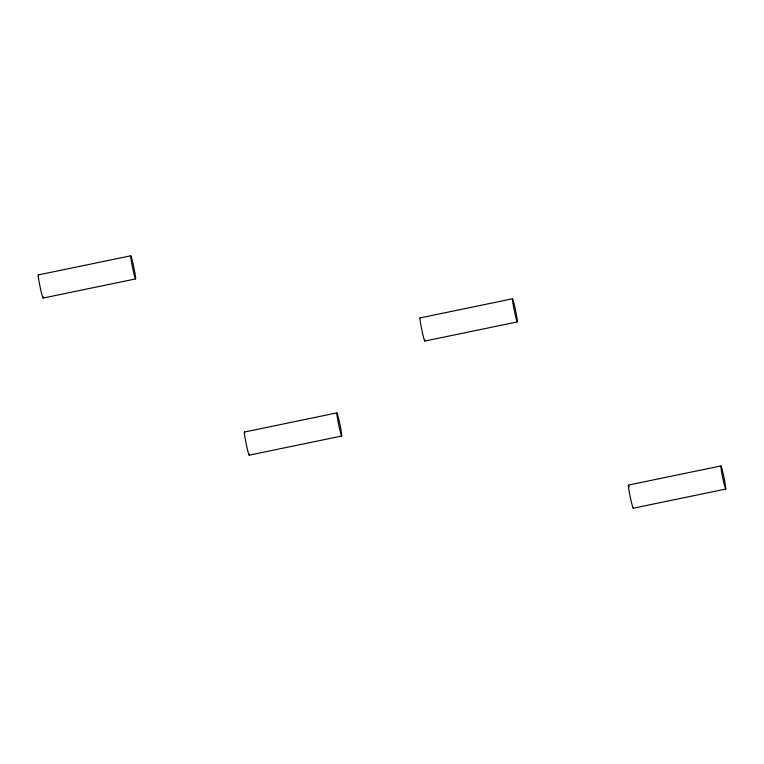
<?xml version="1.0" encoding="UTF-8"?>
<svg xmlns="http://www.w3.org/2000/svg" width="764" height="764" viewBox="0 0 764 764"><rect width="100%" height="100%" fill="white"/><g stroke="black" fill="none" stroke-linecap="round" stroke-linejoin="round"><path stroke-width="1.15" d="M38.305 274.925L130.806 255.787M43.042 298.075L135.534 278.936A11.823 0.649 78.3 0 0 132.621 261.89A11.823 0.649 78.3 0 0 131.351 261.269A11.823 0.649 78.3 0 0 135.534 278.936M420.038 317.91L512.529 298.781M424.765 341.059L517.266 321.93A11.823 0.649 78.3 0 0 514.344 304.874A11.823 0.649 78.3 0 0 513.083 304.253A11.823 0.649 78.3 0 0 517.266 321.93M244.413 432.023L336.914 412.885M249.15 455.172L341.642 436.034A11.823 0.649 78.3 0 0 338.729 418.987A11.823 0.649 78.3 0 0 337.459 418.366A11.823 0.649 78.3 0 0 341.642 436.034M628.466 485.064L720.958 465.925M633.194 508.213L725.695 489.075A11.823 0.649 78.3 0 0 722.773 472.028A11.823 0.649 78.3 0 0 721.512 471.407A11.823 0.649 78.3 0 0 725.695 489.075M424.822 339.693A11.823 0.649 78.3 0 1 421.986 330.64A11.823 0.649 78.3 0 1 420.305 318.397M633.308 507.907A11.823 0.649 78.3 0 1 629.794 494.766A11.823 0.649 78.3 0 1 629.144 486.792M43.09 296.699A11.823 0.649 78.3 0 1 40.263 287.656A11.823 0.649 78.3 0 1 38.582 275.412M249.198 453.797A11.823 0.649 78.3 0 1 246.371 444.753A11.823 0.649 78.3 0 1 244.69 432.51"/></g></svg>
